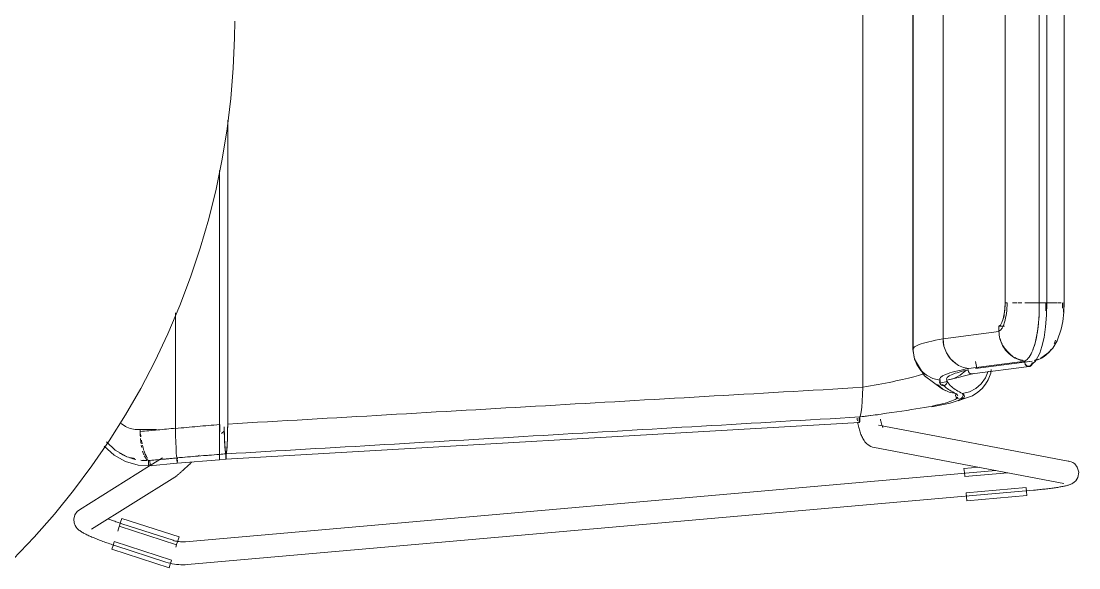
# Model space of a CAD drawing. Header units: millimetres. Extents: x 155927 to 317870, y -36033 to 97293.
# Drawn here: x 220811 to 221365, y 31501 to 31787 of the extents above; entities that cross this region are included whole.
import ezdxf

# ---------------------------------------------------------------- set-up
doc = ezdxf.new("R2010")
doc.units = ezdxf.units.MM
doc.header["$MEASUREMENT"] = 0
doc.layers.add('I-FURN', color=8, linetype='CONTINUOUS', lineweight=9)

msp = doc.modelspace()

# ---------------------------------------------------------------- linework, layer by layer
at = {"layer": 'I-FURN'}
for p, q in [((221252.23, 31595.26), (221252.23, 31978.66)), ((221252.23, 31978.66), (221252.23, 31595.26)), ((221278.58, 31958.82), (221278.58, 31654.02)), ((221278.73, 31614.57), (221278.73, 31959.35)), ((221278.73, 31959.35), (221278.73, 31614.57)), ((221294.33, 31620.6), (221294.33, 31953.32)), ((221294.33, 31953.32), (221294.33, 31620.6)), ((221326.8, 31934.39), (221326.8, 31639.53)), ((221326.86, 31639.53), (221326.86, 31934.39)), ((221344.7, 31934.39), (221344.7, 31639.53)), ((221348.66, 31639.53), (221348.66, 31934.39)), ((221357.7, 31639.53), (221357.7, 31934.39)), ((220923.1, 31778.32), (220923.19, 31786.96)), ((220922.43, 31762.34), (220923.1, 31778.32)), ((220921.13, 31746.39), (220922.43, 31762.34)), ((220919.19, 31730.51), (220921.13, 31746.39)), ((220919.5, 31576.01), (220919.5, 31735.11)), ((220919.5, 31735.11), (220919.5, 31576.01)), ((220916.62, 31714.72), (220919.19, 31730.51)), ((220913.41, 31699.05), (220916.62, 31714.72)), ((220915.18, 31575.75), (220915.18, 31708.74)), ((220915.18, 31708.74), (220915.18, 31575.75)), ((220909.59, 31683.51), (220913.41, 31699.05)), ((220905.14, 31668.14), (220909.59, 31683.51)), ((220900.08, 31652.97), (220905.14, 31668.14)), ((220894.42, 31638), (220900.08, 31652.97)), ((221278.58, 31654.02), (221278.58, 31615.11)), ((221326.8, 31639.53), (221326.69, 31636.5)), ((221333.17, 31639.53), (221330.71, 31639.53)), ((221335.53, 31639.53), (221333.69, 31639.53)), ((221340.72, 31639.53), (221337.16, 31639.53)), ((221340.92, 31639.53), (221344.73, 31639.53)), ((221344.73, 31639.53), (221340.92, 31639.53)), ((221344.62, 31633.31), (221344.7, 31639.53)), ((221348.66, 31639.53), (221344.7, 31639.53)), ((221344.71, 31639.53), (221344.81, 31639.53)), ((221344.81, 31639.53), (221345.03, 31639.53)), ((221345.03, 31639.53), (221345.36, 31639.53)), ((221345.36, 31639.53), (221345.78, 31639.53)), ((221345.78, 31639.53), (221346.26, 31639.53)), ((221346.26, 31639.53), (221346.75, 31639.53)), ((221346.75, 31639.53), (221347.25, 31639.53)), ((221347.25, 31639.53), (221347.7, 31639.53)), ((221347.7, 31639.53), (221348.09, 31639.53)), ((221348.09, 31639.53), (221348.39, 31639.53)), ((221348.39, 31639.53), (221348.59, 31639.53)), ((221348.42, 31639.53), (221351.44, 31639.53)), ((221351.43, 31639.53), (221348.42, 31639.53)), ((221348.66, 31639.53), (221348.57, 31632.99)), ((221348.59, 31639.53), (221348.66, 31639.53)), ((221354.18, 31639.53), (221351.6, 31639.53)), ((221354.41, 31639.53), (221355.48, 31639.53)), ((221356.21, 31639.53), (221355.47, 31639.53)), ((221357.68, 31639.53), (221357.4, 31639.53)), ((221357.53, 31639.53), (221357.7, 31639.53)), ((221357.7, 31639.53), (221357.59, 31634.5)), ((220888.17, 31623.28), (220894.42, 31638)), ((220892.21, 31634.29), (220892.21, 31573.8)), ((220892.21, 31573.8), (220892.21, 31634.29)), ((221326.37, 31633.65), (221325.86, 31631.15)), ((221326.69, 31636.5), (221326.37, 31633.65)), ((221344.09, 31626.75), (221344.62, 31633.31)), ((221348.57, 31632.99), (221348.08, 31626.87)), ((221357.59, 31634.5), (221357.08, 31629.68)), ((221324.4, 31627.82), (221323.54, 31627.18)), ((221325.19, 31629.17), (221324.4, 31627.82)), ((221325.86, 31631.15), (221325.19, 31629.17)), ((221357.08, 31629.68), (221356.29, 31625.65)), ((220881.33, 31608.81), (220888.17, 31623.28)), ((221323.61, 31624.46), (221294.33, 31620.6)), ((221323.54, 31627.18), (221326.55, 31627.18)), ((221323.54, 31627.18), (221323.61, 31624.46)), ((221342.53, 31618.3), (221343.5, 31622.73)), ((221343.5, 31622.73), (221344.09, 31626.75)), ((221348.08, 31626.87), (221347.24, 31621.25)), ((221356.29, 31625.65), (221354.16, 31619.6)), ((221294.33, 31620.6), (221294.81, 31616.83)), ((221294.81, 31616.83), (221296.12, 31613.29)), ((221341.43, 31614.87), (221342.53, 31618.3)), ((221346.14, 31616.56), (221344.97, 31613.11)), ((221347.24, 31621.25), (221346.14, 31616.56)), ((221354.16, 31619.6), (221351.77, 31615.72)), ((221278.58, 31615.11), (221279.38, 31610.07)), ((221279.21, 31610.78), (221278.73, 31614.57)), ((221278.73, 31614.57), (221279.21, 31610.78)), ((221280.58, 31607.21), (221279.21, 31610.78)), ((221279.21, 31610.78), (221280.57, 31607.21)), ((221296.12, 31613.29), (221298.2, 31610.18)), ((221344.97, 31613.11), (221342.79, 31608.99)), ((221349.48, 31613.24), (221345.58, 31610.56)), ((221351.77, 31615.72), (221349.48, 31613.24)), ((220873.92, 31594.63), (220881.33, 31608.81)), ((221279.38, 31610.07), (221280.75, 31606.89)), ((221279.45, 31609.92), (221284.56, 31601.27)), ((221280.57, 31607.21), (221282.74, 31604.07)), ((221282.75, 31604.08), (221280.58, 31607.21)), ((221298.2, 31610.18), (221300.94, 31607.69)), ((221337.41, 31608.9), (221307.71, 31605.06)), ((221309.61, 31602.23), (221339.39, 31606.08)), ((221311.26, 31605.08), (221340.95, 31608.92)), ((221312.04, 31605.2), (221311.35, 31608.69)), ((221339.76, 31608.77), (221334.98, 31608.15)), ((221342.79, 31608.99), (221339.89, 31606.44)), ((221345.58, 31610.56), (221345.38, 31610.47)), ((221282.74, 31604.07), (221285.61, 31601.56)), ((221285.62, 31601.57), (221282.75, 31604.08)), ((221284.56, 31601.27), (221294.1, 31594.28)), ((221285.61, 31601.56), (221289.01, 31599.81)), ((221289.01, 31599.82), (221285.62, 31601.57)), ((221289.01, 31599.81), (221292.72, 31598.92)), ((221292.71, 31599.98), (221292.75, 31597.1)), ((221296.23, 31598.92), (221299.94, 31599.81)), ((221309.69, 31602.24), (221298.08, 31599.27)), ((221299.94, 31599.81), (221303.34, 31601.56)), ((221303.34, 31601.56), (221306.21, 31604.07)), ((221307.55, 31604.59), (221307.51, 31604.09)), ((221307.51, 31604.09), (221307.59, 31603.6)), ((221307.59, 31603.6), (221307.79, 31603.15)), ((221307.79, 31603.15), (221308.09, 31602.76)), ((221308.09, 31602.76), (221308.47, 31602.47)), ((221308.47, 31602.47), (221308.91, 31602.28)), ((221308.91, 31602.28), (221309.38, 31602.21)), ((221309.38, 31602.21), (221309.85, 31602.28)), ((221309.85, 31602.28), (221310.29, 31602.47)), ((221314.38, 31597.08), (221316.55, 31600.17)), ((221316.55, 31600.17), (221317.95, 31603.68)), ((221317.99, 31599.09), (221319.29, 31602.69)), ((221319.29, 31602.69), (221319.52, 31604.47)), ((220865.95, 31580.76), (220873.92, 31594.63)), ((221252.17, 31591.49), (221252.23, 31595.26)), ((221252.23, 31595.18), (221252.17, 31591.49)), ((221294.18, 31594.34), (221291.34, 31596.74)), ((221291.34, 31596.73), (221294.17, 31594.33)), ((221292.56, 31598.45), (221292.52, 31597.95)), ((221292.52, 31597.95), (221292.61, 31597.46)), ((221292.53, 31597.95), (221292.56, 31598.45)), ((221292.61, 31597.46), (221292.53, 31597.95)), ((221292.56, 31598.45), (221292.73, 31598.92)), ((221292.72, 31598.92), (221292.56, 31598.45)), ((221292.81, 31597.01), (221292.61, 31597.46)), ((221292.61, 31597.46), (221292.81, 31597.01)), ((221292.62, 31597.4), (221296.51, 31598.24)), ((221293.12, 31596.63), (221292.81, 31597.01)), ((221292.81, 31597.01), (221293.12, 31596.62)), ((221293.53, 31596.33), (221293.12, 31596.63)), ((221293.12, 31596.62), (221293.52, 31596.33)), ((221293.52, 31596.33), (221293.99, 31596.14)), ((221293.99, 31596.15), (221293.53, 31596.33)), ((221294.48, 31596.08), (221293.99, 31596.15)), ((221293.99, 31596.14), (221294.48, 31596.07)), ((221294.1, 31594.28), (221295.85, 31593.39)), ((221294.17, 31594.33), (221297.5, 31592.69)), ((221297.5, 31592.7), (221294.18, 31594.34)), ((221294.97, 31596.15), (221294.48, 31596.08)), ((221294.48, 31596.07), (221294.97, 31596.14)), ((221295.43, 31596.33), (221294.97, 31596.15)), ((221294.97, 31596.14), (221295.43, 31596.33)), ((221295.83, 31596.63), (221295.43, 31596.33)), ((221295.43, 31596.33), (221295.83, 31596.62)), ((221296.14, 31597.01), (221295.83, 31596.63)), ((221295.83, 31596.62), (221296.15, 31597.01)), ((221296.35, 31597.46), (221296.14, 31597.01)), ((221296.15, 31597.01), (221296.35, 31597.46)), ((221298.08, 31599.27), (221296.21, 31598.95)), ((221296.23, 31598.92), (221296.39, 31598.45)), ((221296.39, 31598.45), (221296.23, 31598.92)), ((221296.43, 31597.95), (221296.35, 31597.46)), ((221296.35, 31597.46), (221296.43, 31597.95)), ((221296.39, 31598.45), (221296.43, 31597.95)), ((221296.43, 31597.95), (221296.39, 31598.45)), ((221308.23, 31592.86), (221311.55, 31594.6)), ((221311.55, 31594.6), (221314.38, 31597.08)), ((221312.63, 31592.66), (221314.87, 31594.65)), ((221314.87, 31594.65), (221316.65, 31596.82)), ((221316.65, 31596.82), (221317.99, 31599.09)), ((221252.02, 31587.96), (221252.17, 31591.49)), ((221252.17, 31591.43), (221252.02, 31587.96)), ((221301.11, 31591.91), (221297.5, 31592.7)), ((221297.5, 31592.69), (221301.11, 31591.91)), ((221298.09, 31586.86), (221309.8, 31590.84)), ((221300.93, 31590.93), (221300.96, 31591.43)), ((221300.96, 31591.43), (221300.93, 31590.93)), ((221301.02, 31590.44), (221300.93, 31590.93)), ((221300.93, 31590.93), (221301.02, 31590.44)), ((221300.96, 31591.43), (221301.11, 31591.91)), ((221301.11, 31591.91), (221300.96, 31591.43)), ((221301.23, 31589.99), (221301.02, 31590.44)), ((221301.02, 31590.44), (221301.23, 31589.99)), ((221301.55, 31589.62), (221301.23, 31589.99)), ((221301.23, 31589.99), (221301.55, 31589.61)), ((221301.95, 31589.33), (221301.55, 31589.62)), ((221301.55, 31589.61), (221301.95, 31589.32)), ((221302.41, 31589.15), (221301.95, 31589.33)), ((221301.95, 31589.32), (221302.41, 31589.14)), ((221302.9, 31589.09), (221302.41, 31589.15)), ((221302.41, 31589.14), (221302.9, 31589.08)), ((221303.38, 31589.16), (221302.9, 31589.09)), ((221302.9, 31589.08), (221303.38, 31589.16)), ((221303.83, 31589.35), (221303.38, 31589.16)), ((221303.38, 31589.16), (221303.84, 31589.35)), ((221304.23, 31589.65), (221303.83, 31589.35)), ((221303.84, 31589.35), (221304.23, 31589.65)), ((221304.53, 31590.04), (221304.23, 31589.65)), ((221304.23, 31589.65), (221304.54, 31590.04)), ((221304.73, 31590.5), (221304.53, 31590.04)), ((221304.54, 31590.04), (221304.73, 31590.5)), ((221304.6, 31591.96), (221308.23, 31592.86)), ((221304.6, 31591.96), (221304.76, 31591.49)), ((221304.76, 31591.49), (221304.6, 31591.96)), ((221304.81, 31590.99), (221304.73, 31590.5)), ((221304.73, 31590.5), (221304.81, 31590.99)), ((221304.76, 31591.49), (221304.81, 31590.99)), ((221304.81, 31590.99), (221304.76, 31591.49)), ((221309.8, 31590.84), (221312.63, 31592.66)), ((221251.47, 31582.36), (221251.78, 31584.85)), ((221251.78, 31584.82), (221251.47, 31582.36)), ((221251.78, 31584.85), (221252.02, 31587.96)), ((221252.02, 31587.91), (221251.78, 31584.85)), ((221288.43, 31584.95), (221298.09, 31586.86)), ((220857.43, 31567.22), (220865.95, 31580.76)), ((221249.38, 31578.37), (221249.28, 31579.09)), ((221249.49, 31577.65), (221249.38, 31578.37)), ((221250.3, 31579.2), (221250.3, 31578.7)), ((221250.3, 31578.7), (221250.3, 31579.2)), ((221250.3, 31578.7), (221250.31, 31578.21)), ((221250.31, 31578.21), (221250.3, 31578.7)), ((221250.31, 31578.21), (221250.33, 31577.76)), ((221250.33, 31577.76), (221250.31, 31578.21)), ((221250.33, 31577.76), (221250.37, 31577.38)), ((221250.37, 31577.38), (221250.33, 31577.76)), ((221250.66, 31577.41), (221250.69, 31577.8)), ((221250.69, 31577.79), (221250.66, 31577.41)), ((221250.69, 31577.8), (221250.72, 31578.25)), ((221250.72, 31578.25), (221250.69, 31577.79)), ((221251.1, 31580.61), (221250.7, 31579.71)), ((221250.7, 31579.71), (221251.1, 31580.61)), ((221250.72, 31579.24), (221250.7, 31579.71)), ((221250.7, 31579.71), (221250.72, 31579.24)), ((221250.72, 31578.74), (221250.72, 31579.24)), ((221250.72, 31579.24), (221250.72, 31578.74)), ((221250.72, 31578.25), (221250.72, 31578.74)), ((221250.72, 31578.74), (221250.72, 31578.25)), ((221251.1, 31580.61), (221251.47, 31582.36)), ((221251.47, 31582.35), (221251.1, 31580.61)), ((221261.62, 31577.99), (221261.52, 31578.48)), ((221261.72, 31577.52), (221261.62, 31577.99)), ((221261.82, 31577.08), (221261.72, 31577.52)), ((220872.42, 31573.1), (220882.17, 31573.1)), ((220873.66, 31572.1), (220873.66, 31573.15)), ((220892.21, 31573.8), (220892.24, 31570.04)), ((220892.24, 31570.04), (220892.21, 31573.68)), ((220915.18, 31571.96), (220915.18, 31575.75)), ((220915.18, 31575.75), (220915.18, 31571.96)), ((220915.19, 31568.39), (220915.18, 31571.96)), ((220915.18, 31571.96), (220915.19, 31568.39)), ((220915.31, 31575.73), (220915.31, 31571.95)), ((220915.31, 31571.95), (220915.31, 31575.73)), ((220916.33, 31571.05), (220917.86, 31572.52)), ((220917.71, 31574.47), (220917.74, 31572.22)), ((220917.74, 31572.22), (220917.82, 31568.67)), ((220918.6, 31557.56), (221250.51, 31576.84)), ((220919.39, 31568.66), (220919.47, 31572.23)), ((220919.47, 31572.23), (220919.5, 31576.01)), ((221249.73, 31576.26), (221249.6, 31576.95)), ((221249.86, 31575.57), (221249.73, 31576.26)), ((221250.01, 31574.91), (221249.86, 31575.57)), ((221250.16, 31574.25), (221250.01, 31574.91)), ((221250.32, 31573.61), (221250.16, 31574.25)), ((221250.49, 31572.98), (221250.32, 31573.61)), ((221250.37, 31577.38), (221250.41, 31577.09)), ((221250.41, 31577.09), (221250.37, 31577.38)), ((221250.41, 31577.09), (221250.46, 31576.91)), ((221250.46, 31576.9), (221250.41, 31577.09)), ((221250.46, 31576.91), (221250.51, 31576.85)), ((221250.51, 31576.84), (221250.46, 31576.9)), ((221250.68, 31572.36), (221250.49, 31572.98)), ((221250.51, 31576.85), (221250.57, 31576.92)), ((221250.57, 31576.91), (221250.51, 31576.84)), ((221250.57, 31576.92), (221250.62, 31577.11)), ((221250.62, 31577.11), (221250.57, 31576.91)), ((221250.62, 31577.11), (221250.66, 31577.41)), ((221250.66, 31577.41), (221250.62, 31577.11)), ((221250.87, 31571.76), (221250.68, 31572.36)), ((221359.88, 31556.63), (221260.59, 31575.44)), ((221261.93, 31576.65), (221261.82, 31577.08)), ((221262.04, 31576.26), (221261.93, 31576.65)), ((221262.15, 31575.89), (221262.04, 31576.26)), ((221262.25, 31575.56), (221262.15, 31575.89)), ((221262.36, 31575.26), (221262.25, 31575.56)), ((221262.46, 31574.99), (221262.36, 31575.26)), ((221262.56, 31574.75), (221262.46, 31574.99)), ((221262.64, 31574.56), (221262.56, 31574.75)), ((221262.72, 31574.41), (221262.64, 31574.56)), ((221262.76, 31574.32), (221262.72, 31574.41)), ((221262.81, 31574.25), (221262.76, 31574.32)), ((221262.82, 31574.22), (221262.81, 31574.25)), ((220848.37, 31554.03), (220857.43, 31567.22)), ((220860.59, 31562.39), (220856.08, 31566.69)), ((220892.31, 31566.5), (220892.24, 31569.95)), ((220892.24, 31569.94), (220892.31, 31566.51)), ((220892.31, 31566.51), (220892.43, 31563.41)), ((220892.43, 31563.37), (220892.32, 31566.44)), ((220915.2, 31565.26), (220915.19, 31568.39)), ((220915.19, 31568.39), (220915.2, 31565.26)), ((220915.3, 31568.4), (220915.29, 31565.28)), ((220915.29, 31565.27), (220915.3, 31568.4)), ((220917.82, 31568.67), (220917.94, 31565.55)), ((220919.27, 31565.53), (220919.39, 31568.66)), ((221251.08, 31571.16), (221250.87, 31571.76)), ((221251.3, 31570.58), (221251.08, 31571.16)), ((221251.53, 31570.01), (221251.3, 31570.58)), ((221251.78, 31569.45), (221251.53, 31570.01)), ((221252.06, 31568.9), (221251.78, 31569.45)), ((221252.35, 31568.37), (221252.06, 31568.9)), ((221252.67, 31567.83), (221252.35, 31568.37)), ((221253.03, 31567.29), (221252.67, 31567.83)), ((221253.43, 31566.76), (221253.03, 31567.29)), ((221253.88, 31566.23), (221253.43, 31566.76)), ((220860.01, 31559.7), (220854.86, 31564.45)), ((220866.42, 31559.02), (220860.59, 31562.39)), ((220892.43, 31563.41), (220892.58, 31560.93)), ((220892.58, 31560.93), (220892.43, 31563.37)), ((220892.58, 31560.93), (220892.76, 31559.19)), ((220892.76, 31559.19), (220892.58, 31560.91)), ((220915.21, 31562.76), (220915.2, 31565.26)), ((220915.2, 31565.26), (220915.21, 31562.75)), ((220915.22, 31561.01), (220915.21, 31562.75)), ((220915.21, 31562.75), (220915.22, 31561)), ((220915.24, 31560.12), (220915.22, 31561.01)), ((220915.22, 31561), (220915.24, 31560.12)), ((220915.28, 31562.78), (220915.27, 31561.03)), ((220915.27, 31561.02), (220915.28, 31562.77)), ((220915.29, 31565.28), (220915.28, 31562.78)), ((220915.28, 31562.77), (220915.29, 31565.27)), ((220917.94, 31565.55), (220918.1, 31563.05)), ((220918.1, 31563.05), (220918.29, 31561.3)), ((220918.29, 31561.3), (220918.5, 31560.4)), ((220918.7, 31560.39), (220918.91, 31561.28)), ((220918.91, 31561.28), (220919.11, 31563.03)), ((220919.11, 31563.03), (220919.27, 31565.53)), ((221254.4, 31565.7), (221253.88, 31566.23)), ((221255, 31565.2), (221254.4, 31565.7)), ((221255.69, 31564.71), (221255, 31565.2)), ((221256.48, 31564.27), (221255.69, 31564.71)), ((221257.37, 31563.91), (221256.48, 31564.27)), ((221258.36, 31563.65), (221257.37, 31563.91)), ((221258.36, 31563.65), (221357.65, 31544.84)), ((220866.02, 31556.31), (220860.01, 31559.7)), ((220872.54, 31554.44), (220866.02, 31556.31)), ((220878.55, 31554.03), (220893.04, 31555.45)), ((220885.41, 31558.37), (220878.96, 31554.33)), ((220892.95, 31558.31), (220892.76, 31559.19)), ((220892.76, 31559.19), (220892.95, 31558.3)), ((220892.94, 31557.84), (220892.95, 31558.31)), ((220892.95, 31558.3), (220892.94, 31557.83)), ((220892.94, 31557.34), (220892.94, 31557.84)), ((220892.94, 31557.83), (220892.94, 31557.33)), ((220892.94, 31556.85), (220892.94, 31557.34)), ((220892.94, 31557.33), (220892.94, 31556.84)), ((220892.96, 31556.4), (220892.94, 31556.85)), ((220892.94, 31556.84), (220892.96, 31556.39)), ((220892.97, 31556.01), (220892.96, 31556.4)), ((220892.96, 31556.39), (220892.97, 31556.01)), ((220892.97, 31556.01), (220892.99, 31555.71)), ((220892.99, 31555.72), (220892.97, 31556.01)), ((220892.99, 31555.71), (220893.02, 31555.52)), ((220893.04, 31555.46), (220893.02, 31555.53)), ((220893.02, 31555.52), (220893.04, 31555.45)), ((220893.04, 31555.46), (220915.24, 31557.28)), ((220893.04, 31555.45), (220893.07, 31555.52)), ((220893.07, 31555.52), (220893.04, 31555.46)), ((220893.09, 31555.71), (220893.07, 31555.52)), ((220893.07, 31555.52), (220893.09, 31555.7)), ((220893.09, 31555.7), (220893.11, 31556)), ((220893.11, 31556), (220893.09, 31555.71)), ((220893.11, 31556), (220893.13, 31556.38)), ((220893.13, 31556.38), (220893.11, 31556)), ((220893.13, 31556.38), (220893.14, 31556.83)), ((220893.14, 31556.83), (220893.13, 31556.38)), ((220893.14, 31557.82), (220893.14, 31558.29)), ((220893.14, 31558.29), (220893.14, 31557.82)), ((220893.14, 31556.83), (220893.15, 31557.32)), ((220893.15, 31557.32), (220893.14, 31556.83)), ((220899.62, 31555.05), (220900.08, 31555.48)), ((220900.08, 31555.48), (220900.55, 31555.92)), ((220904.29, 31559.46), (220904.51, 31559.67)), ((220915.24, 31559.65), (220915.24, 31560.12)), ((220915.24, 31560.12), (220915.24, 31559.65)), ((220915.24, 31559.15), (220915.24, 31559.65)), ((220915.24, 31559.65), (220915.24, 31559.15)), ((220915.24, 31558.66), (220915.24, 31559.15)), ((220915.24, 31559.15), (220915.24, 31558.66)), ((220915.24, 31558.21), (220915.24, 31558.66)), ((220915.24, 31558.66), (220915.24, 31558.21)), ((220915.24, 31557.83), (220915.24, 31558.21)), ((220915.24, 31558.21), (220915.24, 31557.83)), ((220915.24, 31557.54), (220915.24, 31557.83)), ((220915.24, 31557.83), (220915.24, 31557.53)), ((220918.6, 31557.55), (220915.24, 31557.28)), ((220915.25, 31557.35), (220915.24, 31557.28)), ((220915.24, 31557.28), (220915.24, 31557.35)), ((220915.24, 31557.35), (220915.24, 31557.28)), ((220915.24, 31557.28), (220915.25, 31557.35)), ((220915.25, 31560.13), (220915.25, 31559.66)), ((220915.25, 31559.65), (220915.25, 31560.13)), ((220915.25, 31559.66), (220915.25, 31559.16)), ((220915.25, 31559.16), (220915.25, 31559.65)), ((220915.25, 31559.16), (220915.25, 31558.67)), ((220915.25, 31558.67), (220915.25, 31559.16)), ((220915.25, 31558.67), (220915.25, 31558.22)), ((220915.25, 31558.21), (220915.25, 31558.67)), ((220915.25, 31558.22), (220915.25, 31557.84)), ((220915.25, 31557.83), (220915.25, 31558.21)), ((220918.5, 31560.4), (220918.49, 31559.93)), ((220918.49, 31559.93), (220918.49, 31559.43)), ((220918.49, 31559.43), (220918.5, 31558.94)), ((220918.5, 31558.94), (220918.51, 31558.49)), ((220918.51, 31558.49), (220918.53, 31558.11)), ((220918.53, 31558.11), (220918.55, 31557.81)), ((220918.55, 31557.81), (220918.58, 31557.62)), ((220918.58, 31557.62), (220918.6, 31557.56)), ((220918.6, 31557.56), (220918.63, 31557.62)), ((220918.63, 31557.62), (220918.66, 31557.81)), ((220918.66, 31557.81), (220918.68, 31558.1)), ((220918.68, 31558.1), (220918.7, 31558.48)), ((220918.71, 31559.92), (220918.7, 31560.39)), ((220918.7, 31558.48), (220918.71, 31558.93)), ((220918.71, 31559.42), (220918.71, 31559.92)), ((220918.71, 31558.93), (220918.71, 31559.42)), ((221360.3, 31556.54), (221359.88, 31556.63)), ((221360.82, 31556.4), (221360.3, 31556.54)), ((221361.44, 31556.19), (221360.82, 31556.4)), ((221362.24, 31555.82), (221361.44, 31556.19)), ((221363.32, 31555.07), (221362.24, 31555.82)), ((220838.8, 31541.21), (220848.37, 31554.03)), ((220878.59, 31554.1), (220841.82, 31531.07)), ((220879.45, 31554.15), (220872.54, 31554.44)), ((220893.5, 31549.52), (220893.76, 31549.74)), ((220893.76, 31549.74), (220894.02, 31549.96)), ((220894.02, 31549.96), (220894.3, 31550.21)), ((220894.3, 31550.21), (220894.6, 31550.47)), ((220894.6, 31550.47), (220894.9, 31550.74)), ((220894.9, 31550.74), (220895.23, 31551.02)), ((220895.23, 31551.02), (220895.56, 31551.33)), ((220895.56, 31551.33), (220895.92, 31551.64)), ((220895.92, 31551.64), (220896.28, 31551.97)), ((220896.28, 31551.97), (220896.66, 31552.31)), ((220896.66, 31552.31), (220897.05, 31552.67)), ((220897.05, 31552.67), (220897.45, 31553.04)), ((221321.93, 31551.66), (220897.43, 31514.37)), ((220897.45, 31553.04), (220897.86, 31553.42)), ((220897.86, 31553.42), (220898.29, 31553.81)), ((220898.29, 31553.81), (220898.72, 31554.21)), ((220898.72, 31554.21), (220899.17, 31554.63)), ((220899.17, 31554.63), (220899.62, 31555.05)), ((221313.19, 31553.39), (221305.3, 31552.7)), ((221305.48, 31550.65), (221305.3, 31552.7)), ((221305.66, 31548.59), (221305.48, 31550.65)), ((221305.67, 31548.46), (221328.27, 31550.45)), ((221364.64, 31553.49), (221363.32, 31555.07)), ((221364.64, 31553.49), (221365.48, 31550.74)), ((221365.48, 31550.74), (221364.99, 31547.98)), ((220848.19, 31520.9), (220891.78, 31548.2)), ((220891.78, 31548.2), (220892.1, 31548.42)), ((220892.1, 31548.42), (220892.36, 31548.6)), ((220892.36, 31548.6), (220892.59, 31548.78)), ((220892.59, 31548.78), (220892.81, 31548.95)), ((220892.81, 31548.95), (220893.03, 31549.13)), ((220893.03, 31549.13), (220893.26, 31549.32)), ((220893.26, 31549.32), (220893.5, 31549.52)), ((221360.88, 31544.3), (221360.47, 31544.16)), ((221361.31, 31544.47), (221360.88, 31544.3)), ((221361.78, 31544.69), (221361.31, 31544.47)), ((221362.34, 31544.99), (221361.78, 31544.69)), ((221363.04, 31545.47), (221362.34, 31544.99)), ((221363.95, 31546.33), (221363.04, 31545.47)), ((221364.99, 31547.98), (221363.95, 31546.33)), ((220828.72, 31528.79), (220838.8, 31541.21)), ((220898.48, 31502.41), (221341.8, 31541.36)), ((221337.82, 31542.78), (221306.41, 31540.02)), ((221306.6, 31537.83), (221306.42, 31539.89)), ((221337.83, 31542.65), (221338.01, 31540.59)), ((221338.01, 31540.59), (221338.19, 31538.54)), ((221341.96, 31541.37), (221341.8, 31541.36)), ((221342.71, 31541.44), (221341.96, 31541.37)), ((221343.46, 31541.51), (221342.71, 31541.44)), ((221344.21, 31541.58), (221343.46, 31541.51)), ((221344.95, 31541.66), (221344.21, 31541.58)), ((221345.69, 31541.73), (221344.95, 31541.66)), ((221346.43, 31541.81), (221345.69, 31541.73)), ((221347.15, 31541.89), (221346.43, 31541.81)), ((221347.87, 31541.97), (221347.15, 31541.89)), ((221348.58, 31542.06), (221347.87, 31541.97)), ((221349.28, 31542.14), (221348.58, 31542.06)), ((221349.97, 31542.23), (221349.28, 31542.14)), ((221350.64, 31542.31), (221349.97, 31542.23)), ((221351.3, 31542.4), (221350.64, 31542.31)), ((221351.95, 31542.49), (221351.3, 31542.4)), ((221352.59, 31542.58), (221351.95, 31542.49)), ((221353.21, 31542.67), (221352.59, 31542.58)), ((221353.81, 31542.76), (221353.21, 31542.67)), ((221354.4, 31542.85), (221353.81, 31542.76)), ((221354.96, 31542.94), (221354.4, 31542.85)), ((221355.52, 31543.04), (221354.96, 31542.94)), ((221356.05, 31543.13), (221355.52, 31543.04)), ((221356.56, 31543.23), (221356.05, 31543.13)), ((221357.06, 31543.32), (221356.56, 31543.23)), ((221357.54, 31543.42), (221357.06, 31543.32)), ((221358, 31543.51), (221357.54, 31543.42)), ((221358.44, 31543.61), (221358, 31543.51)), ((221358.87, 31543.71), (221358.44, 31543.61)), ((221359.28, 31543.81), (221358.87, 31543.71)), ((221359.68, 31543.92), (221359.28, 31543.81)), ((221360.08, 31544.04), (221359.68, 31543.92)), ((221360.47, 31544.16), (221360.08, 31544.04)), ((221306.78, 31535.78), (221306.6, 31537.83)), ((221338.19, 31538.54), (221306.78, 31535.78)), ((220818.15, 31516.78), (220828.72, 31528.79)), ((220839.47, 31528.44), (220838.89, 31526.21)), ((220840.7, 31530.17), (220839.47, 31528.44)), ((220840.7, 31530.17), (220841.82, 31531.07)), ((220838.89, 31526.21), (220839.06, 31524.24)), ((220839.06, 31524.24), (220839.58, 31522.86)), ((220839.58, 31522.86), (220840.15, 31521.95)), ((220857.08, 31526.26), (220857.7, 31526.03)), ((220857.7, 31526.03), (220858.34, 31525.79)), ((220858.34, 31525.79), (220858.98, 31525.56)), ((220858.98, 31525.56), (220859.64, 31525.32)), ((220859.64, 31525.32), (220860.31, 31525.09)), ((220860.31, 31525.09), (220860.98, 31524.85)), ((220860.98, 31524.85), (220861.66, 31524.62)), ((220861.66, 31524.62), (220862.34, 31524.39)), ((220862.67, 31522.4), (220861.87, 31519.92)), ((220862.34, 31524.39), (220863.03, 31524.16)), ((220862.7, 31522.5), (220892.71, 31512.81)), ((220862.74, 31522.62), (220863.38, 31524.59)), ((220863.03, 31524.16), (220863.72, 31523.93)), ((220863.38, 31524.59), (220864.01, 31526.54)), ((220863.72, 31523.93), (220864.05, 31523.82)), ((220894.01, 31516.85), (220864.01, 31526.54)), ((220890.87, 31515.11), (220864.05, 31523.82)), ((220807.11, 31505.2), (220818.15, 31516.78)), ((220840.15, 31521.95), (220840.67, 31521.32)), ((220840.67, 31521.32), (220841.13, 31520.85)), ((220841.13, 31520.85), (220841.56, 31520.48)), ((220841.56, 31520.48), (220841.96, 31520.17)), ((220841.96, 31520.17), (220842.35, 31519.89)), ((220842.35, 31519.89), (220842.74, 31519.64)), ((220842.74, 31519.64), (220843.13, 31519.4)), ((220843.13, 31519.4), (220843.53, 31519.16)), ((220843.53, 31519.16), (220843.94, 31518.93)), ((220843.94, 31518.93), (220844.37, 31518.7)), ((220844.37, 31518.7), (220844.81, 31518.47)), ((220844.81, 31518.47), (220845.26, 31518.24)), ((220845.26, 31518.24), (220845.74, 31518.01)), ((220845.74, 31518.01), (220846.23, 31517.78)), ((220846.23, 31517.78), (220846.74, 31517.54)), ((220846.74, 31517.54), (220847.27, 31517.31)), ((220847.27, 31517.31), (220847.81, 31517.07)), ((220847.81, 31517.07), (220848.37, 31516.82)), ((220848.37, 31516.82), (220848.95, 31516.58)), ((220848.95, 31516.58), (220849.55, 31516.33)), ((220894.01, 31516.85), (220893.38, 31514.9)), ((220849.55, 31516.33), (220850.16, 31516.08)), ((220850.16, 31516.08), (220850.78, 31515.83)), ((220850.78, 31515.83), (220851.42, 31515.58)), ((220851.42, 31515.58), (220852.08, 31515.33)), ((220852.08, 31515.33), (220852.74, 31515.07)), ((220852.74, 31515.07), (220853.42, 31514.82)), ((220853.42, 31514.82), (220854.11, 31514.56)), ((220854.11, 31514.56), (220854.81, 31514.31)), ((220854.81, 31514.31), (220855.51, 31514.05)), ((220855.51, 31514.05), (220856.23, 31513.8)), ((220856.23, 31513.8), (220856.95, 31513.55)), ((220856.95, 31513.55), (220857.68, 31513.3)), ((220857.68, 31513.3), (220858.41, 31513.05)), ((220858.41, 31513.05), (220859.15, 31512.8)), ((220858.79, 31510.39), (220859.42, 31512.34)), ((220859.15, 31512.8), (220859.89, 31512.56)), ((220859.42, 31512.34), (220860.06, 31514.31)), ((220859.89, 31512.56), (220860.35, 31512.41)), ((220890.1, 31504.74), (220860.09, 31514.43)), ((220860.35, 31512.41), (220887.16, 31503.7)), ((220890.89, 31515.1), (220890.87, 31515.11)), ((220891.53, 31514.91), (220890.89, 31515.1)), ((220892.17, 31514.74), (220891.53, 31514.91)), ((220892.82, 31514.6), (220892.17, 31514.74)), ((220892.68, 31512.71), (220892.3, 31511.55)), ((220893.38, 31514.9), (220892.75, 31512.93)), ((220893.47, 31514.49), (220892.82, 31514.6)), ((220894.12, 31514.4), (220893.47, 31514.49)), ((220894.78, 31514.34), (220894.12, 31514.4)), ((220895.44, 31514.31), (220894.78, 31514.34)), ((220896.11, 31514.3), (220895.44, 31514.31)), ((220896.77, 31514.32), (220896.11, 31514.3)), ((220897.43, 31514.36), (220896.77, 31514.32)), ((220888.8, 31500.7), (220858.79, 31510.39)), ((220887.16, 31503.7), (220888.25, 31503.37)), ((220888.25, 31503.37), (220889.36, 31503.08)), ((220889.43, 31502.65), (220888.8, 31500.7)), ((220889.36, 31503.08), (220890.47, 31502.84)), ((220890.06, 31504.62), (220889.43, 31502.65)), ((220890.47, 31502.84), (220891.6, 31502.64)), ((220891.6, 31502.64), (220892.73, 31502.49)), ((220892.73, 31502.49), (220893.87, 31502.38)), ((220893.87, 31502.38), (220895.01, 31502.32)), ((220895.01, 31502.32), (220896.15, 31502.3)), ((220896.15, 31502.3), (220897.29, 31502.33)), ((220897.29, 31502.33), (220898.43, 31502.4)), ((220898.43, 31502.4), (220898.48, 31502.41))]:
    msp.add_line(p, q, dxfattribs=at)
for centre, major_axis, ratio, start_param, end_param in [((221341.95, 31639.53), (15.75, 0), 0.000004, 3.431839, 3.614078), ((221353.42, 31639.53), (0, -12.4), 0.287441, 1.332781, 1.570796), ((221309.4, 31620.73), (0, -15.78), 0.955139, 4.720632, 5.68731), ((221309.4, 31620.73), (0, -15.78), 0.955139, 5.687432, 5.928979), ((221309.4, 31620.73), (0, -15.78), 0.955139, 5.929149, 6.170649), ((221309.38, 31604.18), (0, -1.96), 0.955139, 4.501447, 6.790779)]:
    msp.add_ellipse(centre, major_axis=major_axis, ratio=ratio, start_param=start_param, end_param=end_param, dxfattribs=at)
for points in [[(221327.92, 31639.53), (221327.87, 31635.75), (221326.9, 31628.35), (221324.73, 31624.97), (221323.62, 31624.71)], [(221325.91, 31631.16), (221326.46, 31633.21), (221326.74, 31635.92), (221326.83, 31638.7)], [(221344.73, 31639.53), (221344.77, 31637.19), (221344.7, 31632.54), (221344.07, 31625.68), (221342.96, 31619.54), (221341.43, 31614.47), (221339.53, 31610.77), (221338.13, 31609.46), (221337.4, 31609.1)], [(221348.13, 31639.53), (221348.15, 31638.11), (221348.15, 31636.68), (221348.11, 31635.27)], [(221357.61, 31639.53), (221357.61, 31637.82), (221357.54, 31636.15), (221357.39, 31634.57)], [(221323.61, 31624.46), (221323.65, 31623.17), (221324.01, 31620.67), (221325.42, 31617.07), (221327.61, 31613.92), (221330.45, 31611.39), (221333.79, 31609.63), (221336.17, 31609.05), (221337.41, 31608.9)], [(221325.27, 31617.92), (221324.81, 31618.88), (221324.38, 31619.89), (221324.16, 31620.93)], [(221330.53, 31611.74), (221328.48, 31613.17), (221326.85, 31615.15), (221325.55, 31617.37)], [(221352.56, 31617.91), (221352.84, 31618.57), (221353.1, 31619.24), (221353.28, 31619.93)], [(221278.58, 31615.11), (221278.58, 31614.93), (221278.63, 31614.75), (221278.73, 31614.57)], [(221335.89, 31609.36), (221334.5, 31609.67), (221333.14, 31610.18), (221331.88, 31610.87)], [(221337.23, 31608.14), (221337.21, 31608.31), (221337.21, 31608.48), (221337.25, 31608.64)], [(221344.29, 31609.99), (221343.66, 31609.74), (221343.01, 31609.58), (221342.35, 31609.44)], [(221292.73, 31598.92), (221292.18, 31599.94), (221294.14, 31601.99), (221302.2, 31604.03), (221307.71, 31605.06)], [(221252.23, 31595.18), (221196.87, 31591.99), (221141.45, 31588.79), (221085.99, 31585.6)], [(221302.06, 31590.83), (221301.95, 31591.19), (221301.63, 31591.55), (221301.11, 31591.91)], [(221085.99, 31585.6), (221030.53, 31582.4), (220975.02, 31579.2), (220919.5, 31576.01)], [(221250.7, 31579.71), (221195.46, 31576.49), (221084.87, 31570.05), (220974.11, 31563.61), (220918.7, 31560.39)], [(221250.71, 31579.73), (221253.77, 31580.11), (221256.87, 31580.5), (221259.92, 31580.89)], [(220873.66, 31573.15), (220873.16, 31573.11), (220872.65, 31573.09), (220872.14, 31573.09)], [(220873.66, 31572.1), (220876.69, 31572.36), (220882.83, 31572.9), (220889.08, 31573.5), (220892.21, 31573.8)], [(220873.76, 31569.31), (220873.7, 31570.22), (220873.67, 31571.15), (220873.66, 31572.1)], [(220903.69, 31574.71), (220899.86, 31574.37), (220896.04, 31574.03), (220892.21, 31573.68)], [(220915.18, 31575.75), (220911.35, 31575.4), (220907.52, 31575.06), (220903.69, 31574.71)], [(220874.13, 31565.75), (220874.01, 31566.6), (220873.89, 31567.47), (220873.83, 31568.38)], [(220873.9, 31570.69), (220873.95, 31570.21), (220874.01, 31569.74), (220874.08, 31569.28)], [(220874.34, 31567.57), (220874.46, 31566.89), (220874.59, 31566.24), (220874.73, 31565.58)], [(220874.5, 31563.65), (220874.42, 31564.05), (220874.34, 31564.47), (220874.26, 31564.9)], [(220874.88, 31564.91), (220875.09, 31563.99), (220875.32, 31563.05), (220875.57, 31562.2)], [(220875.63, 31559.87), (220875.38, 31560.45), (220875.15, 31561.11), (220874.94, 31561.85)], [(220875.72, 31561.87), (220875.99, 31561.06), (220876.27, 31560.25), (220876.57, 31559.7)], [(220868.6, 31558.53), (220869.31, 31558.27), (220870.03, 31558.09), (220870.77, 31557.96)], [(220876.46, 31556.9), (220875.64, 31556.91), (220874.81, 31556.95), (220873.99, 31557.04)], [(220875.22, 31557.01), (220875.86, 31556.95), (220876.52, 31556.95), (220877.17, 31556.95)], [(220878, 31556.87), (220877.6, 31557.01), (220876.85, 31557.58), (220876.15, 31558.72), (220875.83, 31559.41)], [(220876.69, 31559.45), (220877, 31558.81), (220877.32, 31558.42), (220877.64, 31558.09)], [(220878, 31556.87), (220880.44, 31557.11), (220885.39, 31557.58), (220890.43, 31558.06), (220892.95, 31558.3)], [(220886.05, 31557.59), (220888.4, 31557.82), (220890.76, 31558.06), (220893.14, 31558.29)], [(220915.24, 31560.12), (220911.52, 31559.82), (220904.08, 31559.21), (220896.66, 31558.61), (220892.95, 31558.31)], [(220904.09, 31559.2), (220900.43, 31558.9), (220896.78, 31558.59), (220893.14, 31558.29)], [(220908.93, 31559.6), (220908.52, 31559.57), (220908.11, 31559.53), (220907.7, 31559.5)], [(220915.24, 31560.12), (220915.81, 31560.17), (220916.97, 31560.26), (220918.13, 31560.34), (220918.7, 31560.39)], [(220915.25, 31560.13), (220915.79, 31560.17), (220916.88, 31560.26), (220917.96, 31560.35), (220918.5, 31560.4)]]:
    msp.add_open_spline(points, degree=3, dxfattribs=at)
for points, knots in [([(221294.33, 31620.6), (221288.6, 31619.6), (221280.96, 31617.77), (221278.58, 31615.93), (221278.58, 31615.11)], [0, 0, 0, 0, 0.5, 0.9107154, 0.9107154, 0.9107154, 0.9107154]), ([(221342.06, 31609.11), (221342.83, 31609.27), (221344.74, 31609.84), (221347.6, 31611.4), (221349.78, 31613.4), (221350.79, 31614.79), (221351.06, 31615.19)], [0.0592823, 0.0592823, 0.0592823, 0.0592823, 0.1666667, 0.3333333, 0.5, 0.565028, 0.565028, 0.565028, 0.565028]), ([(221337.41, 31608.9), (221337.35, 31608.76), (221337.28, 31608.55), (221337.24, 31608.26), (221337.22, 31607.98), (221337.26, 31607.68), (221337.34, 31607.39), (221337.45, 31607.12), (221337.65, 31606.81), (221337.96, 31606.49), (221338.33, 31606.25), (221338.68, 31606.12), (221339, 31606.07), (221339.27, 31606.07), (221339.53, 31606.1), (221339.78, 31606.17), (221340.03, 31606.29), (221340.33, 31606.48), (221340.64, 31606.8), (221340.85, 31607.2), (221340.95, 31607.55), (221340.99, 31607.81), (221340.99, 31607.98), (221340.99, 31608.05)], [0, 0, 0, 0, 0.0555556, 0.0833333, 0.1111111, 0.1666667, 0.1944444, 0.2222222, 0.2777778, 0.3333333, 0.3888889, 0.4444444, 0.4791667, 0.5138889, 0.5486111, 0.5833333, 0.6180556, 0.6527778, 0.7222222, 0.7916667, 0.8263889, 0.8611111, 0.8888889, 0.8888889, 0.8888889, 0.8888889]), ([(221340.98, 31608.14), (221340.97, 31607.97), (221340.93, 31607.69), (221340.79, 31607.3), (221340.53, 31606.89), (221340.01, 31606.43), (221339.15, 31606.18), (221338.36, 31606.41), (221337.83, 31606.8), (221337.51, 31607.19), (221337.37, 31607.49), (221337.32, 31607.65)], [-0.875, -0.875, -0.875, -0.875, -0.8125, -0.765625, -0.71875, -0.625, -0.5, -0.375, -0.3125, -0.25, -0.1875, -0.1875, -0.1875, -0.1875]), ([(221284.5, 31602.56), (221283.36, 31602.07), (221279.11, 31600.61), (221268.4, 31598.18), (221257.62, 31596.23), (221252.23, 31595.26)], [0.375, 0.375, 0.375, 0.375, 0.5, 0.75, 1, 1, 1, 1]), ([(221296.23, 31598.92), (221295.68, 31599.94), (221297.41, 31601.76), (221303.9, 31603.57), (221307.61, 31604.37)], [0, 0, 0, 0, 0.5, 0.8877852, 0.8877852, 0.8877852, 0.8877852]), ([(221301.11, 31591.91), (221298.7, 31593.08), (221296.05, 31594.7), (221294.38, 31596.33), (221293.98, 31596.79)], [0, 0, 0, 0, 0.5, 0.696307, 0.696307, 0.696307, 0.696307]), ([(221304.6, 31591.96), (221302.2, 31593.12), (221298.77, 31595.21), (221296.98, 31597.3), (221296.51, 31598.24)], [0, 0, 0, 0, 0.5, 0.9025379, 0.9025379, 0.9025379, 0.9025379]), ([(221250.7, 31579.71), (221258.25, 31580.73), (221273.46, 31582.76), (221291.9, 31585.81), (221300.2, 31588.25), (221301.8, 31589.67), (221302, 31590.08)], [0, 0, 0, 0, 0.25, 0.5, 0.75, 0.8499412, 0.8499412, 0.8499412, 0.8499412]), ([(221302.18, 31588.11), (221302.9, 31588.37), (221305.92, 31589.65), (221306.15, 31590.94), (221304.6, 31591.96)], [0.6866019, 0.6866019, 0.6866019, 0.6866019, 0.75, 1, 1, 1, 1]), ([(220873.66, 31573.15), (220871.28, 31572.94), (220867.67, 31573.57), (220864.67, 31575.49), (220863.77, 31576.26)], [0, 0, 0, 0, 0.3333333, 0.5, 0.5, 0.5, 0.5]), ([(220918.5, 31560.4), (220918.36, 31560.69), (220918.15, 31562.08), (220917.93, 31565.43), (220917.81, 31568.59), (220917.74, 31571.7), (220917.72, 31573.71), (220917.71, 31574.47)], [-1, -1, -1, -1, -0.6666667, -0.5, -0.3333333, -0.1666667, -0.0664381, -0.0664381, -0.0664381, -0.0664381]), ([(220919.5, 31576.01), (220919.5, 31574.73), (220919.48, 31572.18), (220919.4, 31568.58), (220919.28, 31565.41), (220919.06, 31562.05), (220918.85, 31560.67), (220918.7, 31560.39)], [-1, -1, -1, -1, -0.833333, -0.666667, -0.5, -0.333333, 0, 0, 0, 0]), ([(220871.31, 31557.47), (220869.23, 31557.91), (220866.27, 31558.89), (220863.61, 31560.45), (220862.8, 31560.98)], [-0.8210019, -0.8210019, -0.8210019, -0.8210019, -0.6666667, -0.5975811, -0.5975811, -0.5975811, -0.5975811]), ([(220878.4, 31554.08), (220878.38, 31554.1), (220878.33, 31554.14), (220878.26, 31554.25), (220878.16, 31554.44), (220878.06, 31554.76), (220877.98, 31555.16), (220877.95, 31555.51), (220877.93, 31555.89), (220877.93, 31556.33), (220877.97, 31556.69), (220878, 31556.87)], [0.5555556, 0.5555556, 0.5555556, 0.5555556, 0.5833333, 0.6180556, 0.6527778, 0.7222222, 0.7916667, 0.8263889, 0.8611111, 0.9305556, 1, 1, 1, 1]), ([(220878.73, 31556.97), (220878.72, 31556.75), (220878.72, 31556.26), (220878.81, 31555.51), (220878.96, 31554.84), (220879.14, 31554.41), (220879.25, 31554.26), (220879.3, 31554.21)], [-1, -1, -1, -1, -0.90625, -0.8125, -0.71875, -0.625, -0.5625, -0.5625, -0.5625, -0.5625]), ([(220918.6, 31557.55), (220918.58, 31557.55), (220918.56, 31557.69), (220918.53, 31558.09), (220918.51, 31558.47), (220918.5, 31558.93), (220918.49, 31559.43), (220918.49, 31559.93), (220918.5, 31560.25), (220918.5, 31560.4)], [-0.5, -0.5, -0.5, -0.5, -0.375, -0.3125, -0.25, -0.1875, -0.125, -0.0625, 0, 0, 0, 0]), ([(220918.7, 31560.39), (220918.71, 31560.17), (220918.72, 31559.67), (220918.71, 31559.04), (220918.7, 31558.58), (220918.69, 31558.17), (220918.65, 31557.71), (220918.62, 31557.55), (220918.6, 31557.55)], [-1, -1, -1, -1, -0.90625, -0.8125, -0.765625, -0.71875, -0.625, -0.501507, -0.501507, -0.501507, -0.501507])]:
    msp.add_open_spline(points, degree=3, knots=knots, dxfattribs=at)

doc.saveas('drawing.dxf')
